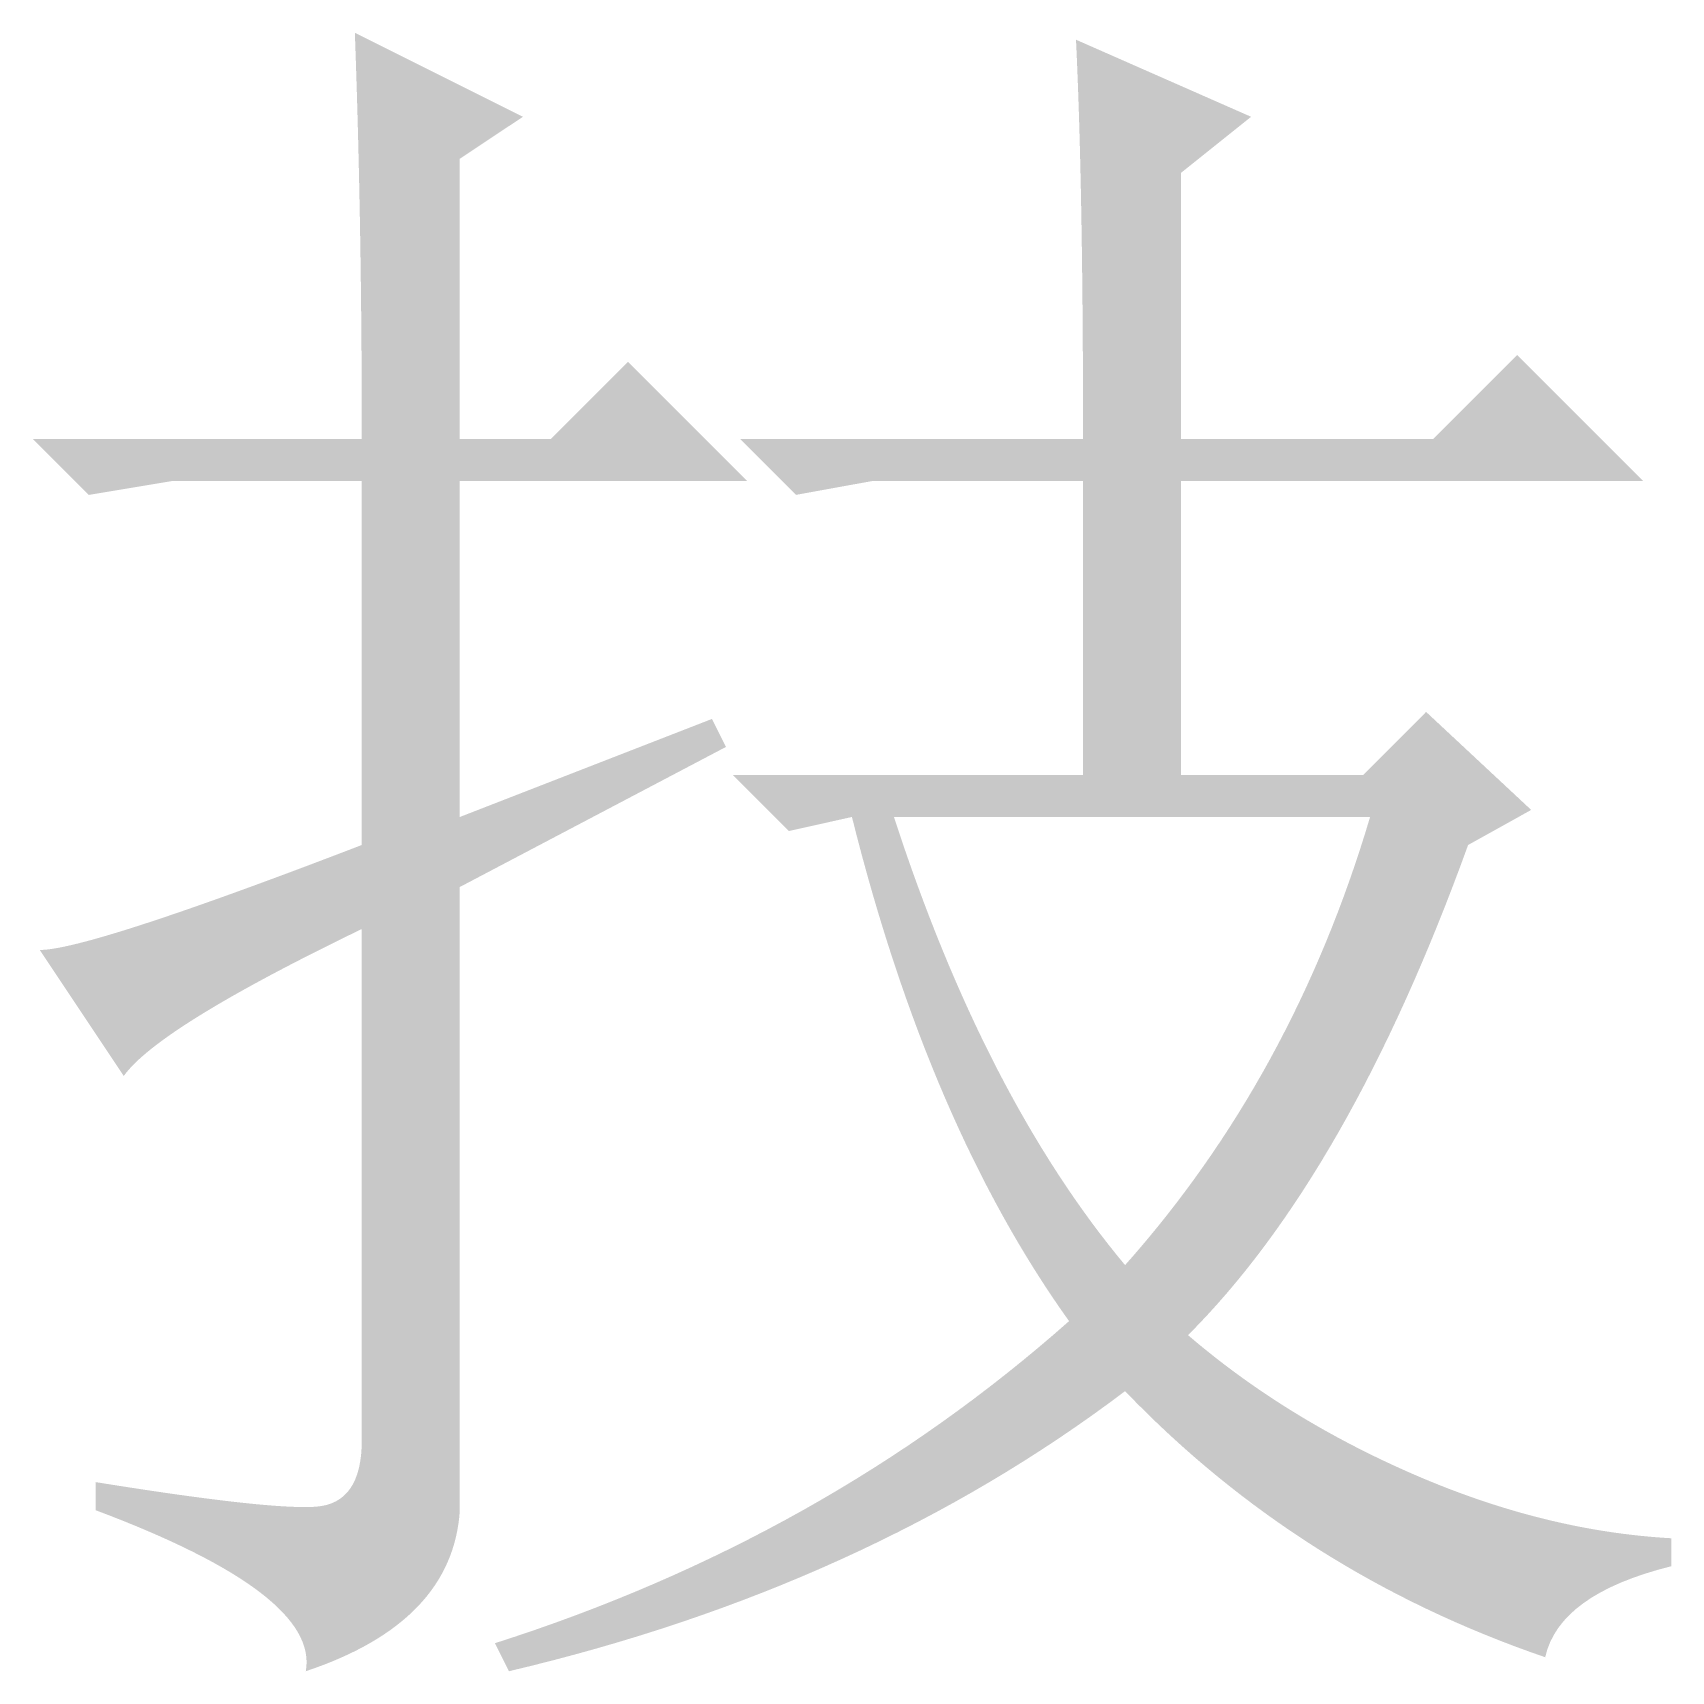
# Model space of a CAD drawing. Header units: millimetres. Extents: x 0 to 841, y 0 to 1189.
# Drawn here: x 526.46 to 533.75, y 208.78 to 216.07 of the extents above; entities that cross this region are included whole.
import ezdxf

# ---------------------------------------------------------------- set-up
doc = ezdxf.new("R2010")
doc.units = ezdxf.units.MM
doc.layers.add('C00-00-00', color=7, linetype='Continuous')

msp = doc.modelspace()

# ---------------------------------------------------------------- hatches: boundary and pattern name
at = {"layer": 'C00-00-00'}
h = msp.add_hatch(color=256, dxfattribs=at)
edge = h.paths.add_edge_path(flags=0)
edge.add_spline(control_points=[(533.129357, 212.613686), (533.129357, 212.613686), (532.848788, 212.457692), (532.848788, 212.457692), (532.49601, 211.482041), (532.080394, 210.754988), (531.603042, 210.277636), (531.893532, 210.028487), (532.230876, 209.820678), (532.615073, 209.654763), (532.99927, 209.488847), (533.378506, 209.39514), (533.75223, 209.374194), (533.75223, 209.374194), (533.75223, 209.249619), (533.75223, 209.249619), (533.419847, 209.166937), (533.232985, 209.031889), (533.191644, 208.845027), (532.464591, 209.094177), (531.841718, 209.488847), (531.323024, 210.028487), (530.55463, 209.447506), (529.640715, 209.031889), (528.582382, 208.78274), (528.582382, 208.78274), (528.520095, 208.907315), (528.520095, 208.907315), (529.495746, 209.218751), (530.346822, 209.696104), (531.073875, 210.339923), (530.658259, 210.920904), (530.336349, 211.668352), (530.108146, 212.582267), (530.108146, 212.582267), (529.828129, 212.51998), (529.828129, 212.51998), (529.828129, 212.51998), (529.578979, 212.769129), (529.578979, 212.769129), (529.578979, 212.769129), (531.136162, 212.769129), (531.136162, 212.769129), (531.136162, 212.769129), (531.136162, 214.077163), (531.136162, 214.077163), (531.136162, 214.077163), (530.201852, 214.077163), (530.201852, 214.077163), (530.201852, 214.077163), (529.858997, 214.014876), (529.858997, 214.014876), (529.858997, 214.014876), (529.609847, 214.264025), (529.609847, 214.264025), (529.609847, 214.264025), (531.136162, 214.264025), (531.136162, 214.264025), (531.136162, 215.011473), (531.125689, 215.602927), (531.104743, 216.039489), (531.104743, 216.039489), (531.88361, 215.696633), (531.88361, 215.696633), (531.88361, 215.696633), (531.572174, 215.447484), (531.572174, 215.447484), (531.572174, 215.447484), (531.572174, 214.264025), (531.572174, 214.264025), (531.572174, 214.264025), (532.693346, 214.264025), (532.693346, 214.264025), (532.693346, 214.264025), (533.06707, 214.637749), (533.06707, 214.637749), (533.06707, 214.637749), (533.627655, 214.077163), (533.627655, 214.077163), (533.627655, 214.077163), (531.572174, 214.077163), (531.572174, 214.077163), (531.572174, 214.077163), (531.572174, 212.769129), (531.572174, 212.769129), (531.572174, 212.769129), (532.381909, 212.769129), (532.381909, 212.769129), (532.381909, 212.769129), (532.661926, 213.049698), (532.661926, 213.049698), (532.661926, 213.049698), (533.129357, 212.613686), (533.129357, 212.613686)], knot_values=[0, 0, 0, 0, 1, 1, 1, 2, 2, 2, 3, 3, 3, 4, 4, 4, 5, 5, 5, 6, 6, 6, 7, 7, 7, 8, 8, 8, 9, 9, 9, 10, 10, 10, 11, 11, 11, 12, 12, 12, 13, 13, 13, 14, 14, 14, 15, 15, 15, 16, 16, 16, 17, 17, 17, 18, 18, 18, 19, 19, 19, 20, 20, 20, 21, 21, 21, 22, 22, 22, 23, 23, 23, 24, 24, 24, 25, 25, 25, 26, 26, 26, 27, 27, 27, 28, 28, 28, 29, 29, 29, 30, 30, 30, 31, 31, 31, 31], degree=3, periodic=1)
edge = h.paths.add_edge_path(flags=0)
edge.add_spline(control_points=[(530.295008, 212.582267), (530.565103, 211.751586), (530.907408, 211.087371), (531.323024, 210.589073), (531.821323, 211.149658), (532.184574, 211.813873), (532.412777, 212.582267), (532.412777, 212.582267), (530.295008, 212.582267), (530.295008, 212.582267)], knot_values=[0, 0, 0, 0, 1, 1, 1, 2, 2, 2, 3, 3, 3, 3], degree=3, periodic=1)
edge = h.paths.add_edge_path(flags=0)
edge.add_spline(control_points=[(526.495481, 211.990813), (526.641002, 211.990813), (527.118354, 212.146256), (527.928089, 212.457692), (527.928089, 212.457692), (527.928089, 214.077163), (527.928089, 214.077163), (527.928089, 214.077163), (527.087486, 214.077163), (527.087486, 214.077163), (527.087486, 214.077163), (526.713762, 214.014876), (526.713762, 214.014876), (526.713762, 214.014876), (526.464613, 214.264025), (526.464613, 214.264025), (526.464613, 214.264025), (527.928089, 214.264025), (527.928089, 214.264025), (527.928089, 214.907844), (527.917616, 215.509771), (527.897221, 216.070357), (527.897221, 216.070357), (528.644669, 215.696633), (528.644669, 215.696633), (528.644669, 215.696633), (528.364101, 215.509771), (528.364101, 215.509771), (528.364101, 215.509771), (528.364101, 214.264025), (528.364101, 214.264025), (528.364101, 214.264025), (528.769244, 214.264025), (528.769244, 214.264025), (528.769244, 214.264025), (529.111549, 214.606881), (529.111549, 214.606881), (529.111549, 214.606881), (529.641267, 214.077163), (529.641267, 214.077163), (529.641267, 214.077163), (528.364101, 214.077163), (528.364101, 214.077163), (528.364101, 214.077163), (528.364101, 212.582267), (528.364101, 212.582267), (528.364101, 212.582267), (529.485273, 213.018278), (529.485273, 213.018278), (529.485273, 213.018278), (529.54756, 212.893704), (529.54756, 212.893704), (529.54756, 212.893704), (528.364101, 212.27083), (528.364101, 212.27083), (528.364101, 212.27083), (528.364101, 209.498769), (528.364101, 209.498769), (528.343155, 209.166937), (528.114951, 208.928261), (527.67894, 208.78274), (527.720281, 209.010943), (527.408845, 209.249619), (526.74463, 209.498769), (526.74463, 209.498769), (526.74463, 209.623895), (526.74463, 209.623895), (527.263875, 209.54011), (527.590746, 209.504281), (527.725793, 209.514754), (527.86029, 209.525227), (527.928089, 209.623343), (527.928089, 209.810757), (527.928089, 209.810757), (527.928089, 212.083968), (527.928089, 212.083968), (527.326162, 211.792927), (526.972833, 211.575197), (526.869205, 211.430227), (526.869205, 211.430227), (526.495481, 211.990813), (526.495481, 211.990813)], knot_values=[0, 0, 0, 0, 1, 1, 1, 2, 2, 2, 3, 3, 3, 4, 4, 4, 5, 5, 5, 6, 6, 6, 7, 7, 7, 8, 8, 8, 9, 9, 9, 10, 10, 10, 11, 11, 11, 12, 12, 12, 13, 13, 13, 14, 14, 14, 15, 15, 15, 16, 16, 16, 17, 17, 17, 18, 18, 18, 19, 19, 19, 20, 20, 20, 21, 21, 21, 22, 22, 22, 23, 23, 23, 24, 24, 24, 25, 25, 25, 26, 26, 26, 27, 27, 27, 27], degree=3, periodic=1)

doc.saveas('drawing.dxf')
